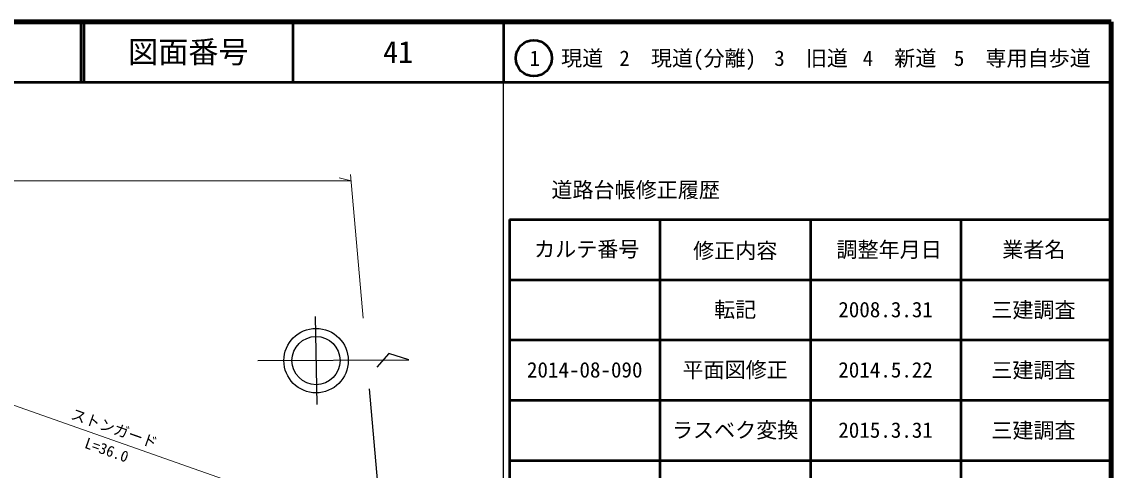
# Model space of a CAD drawing. Units: millimetres, scale not verified. Extents: x 40000 to 680000, y 20000 to 380000.
# Drawn here: x 498944 to 680000, y 305585 to 380000 of the extents above; entities that cross this region are included whole.
import ezdxf
from ezdxf.enums import TextEntityAlignment as Align

# ---------------------------------------------------------------- set-up
doc = ezdxf.new("R2010")
doc.units = ezdxf.units.MM
doc.header["$LTSCALE"] = 1000
for name, color, linetype, lineweight in [('M-BGD', 7, 'Continuous', 13), ('M-BMK-SRVR', 3, 'Continuous', 25), ('M-STR-HTXT', 7, 'Continuous', 13), ('M-TTL', 2, 'Continuous', 140), ('M-TTL-BAND', 7, 'Continuous', 25), ('M-TTL-FRAM', 2, 'Continuous', 50), ('M-TTL-LINE', 7, 'Continuous', 50)]:
    doc.layers.add(name, color=color, linetype=linetype, lineweight=lineweight)
doc.layers.add('M-TTL-TXT', color=7, linetype='Continuous')
doc.styles.add('ＭＳ ゴシック', font='')
doc.styles.get('ＭＳ ゴシック').set_extended_font_data('MS Gothic')

msp = doc.modelspace()

# ---------------------------------------------------------------- linework, layer by layer
at = {"layer": 'M-BGD', "lineweight": 25}
for p, q in [((547694, 331079), (548005, 316473)), ((559968, 324936), (557924, 322671)), ((563252, 323894), (559968, 324936)), ((538183, 323793), (563252, 323894))]:
    msp.add_line(p, q, dxfattribs=at)
for radius in [5351, 4000]:
    msp.add_circle((547846, 323771), radius, dxfattribs=at)
at = {"layer": 'M-BMK-SRVR'}
msp.add_line((556697, 319092), (561980, 258733), dxfattribs=at)
at = {"layer": 'M-STR-HTXT'}
for p, q in [((110179, 353624), (553674, 353624)), ((553674, 353624), (551674, 354124)), ((555670, 330825), (553586, 354634)), ((496625, 316730), (535286, 303109))]:
    msp.add_line(p, q, dxfattribs=at)
at = {"layer": 'M-TTL'}
for p, q in [((680000, 380000), (40000, 380000)), ((680000, 20000), (680000, 380000))]:
    msp.add_line(p, q, dxfattribs=at)
at = {"layer": 'M-TTL-BAND'}
msp.add_line((579000, 20000), (579000, 370000), dxfattribs=at)
at = {"layer": 'M-TTL-FRAM'}
for q in [(580000, 287197), (680000, 347197)]:
    msp.add_line((580000, 347197), q, dxfattribs=at)
at = {"layer": 'M-TTL-LINE'}
for p, q in [((508747, 380000), (508747, 370000)), ((509247, 380000), (509247, 370000)), ((543997, 380000), (543997, 370000)), ((579000, 380000), (579000, 370000)), ((40000, 370000), (680000, 370000)), ((605000, 347197), (605000, 287197)), ((630000, 347197), (630000, 287197)), ((655000, 347197), (655000, 287197)), ((580000, 337197), (680000, 337197)), ((580000, 327197), (680000, 327197)), ((580000, 317197), (680000, 317197)), ((580000, 307197), (680000, 307197))]:
    msp.add_line(p, q, dxfattribs=at)
msp.add_circle((584031, 373958), 3000, dxfattribs=at)

# ---------------------------------------------------------------- texts
at = {"layer": 'M-STR-HTXT', "style": 'ＭＳ ゴシック'}
for s, p in [('ストンガード', (513835, 311133)), ('L=36.0', (512579, 307567))]:
    msp.add_text(s, height=1833, rotation=340.592, dxfattribs=at).set_placement(p, align=Align.BOTTOM_CENTER)
at = {"layer": 'M-TTL-TXT', "style": 'ＭＳ ゴシック'}
for s, height, p in [('図面番号', 3666, (526622, 375000)), ('41', 3666, (561497, 375000)), ('1\u3000現道', 2566, (589448, 373958)), ('2\u3000現道(分離)', 2566, (609619, 373958)), ('3\u3000旧道', 2566, (630121, 373958)), ('4\u3000新道', 2566, (644824, 373958)), ('5\u3000専用自歩道', 2566, (665228, 373958)), ('道路台帳修正履歴', 2566, (600968, 352113)), ('カルテ番号', 2566, (592839, 342277)), ('修正内容', 2566, (617509, 342023)), ('調整年月日', 2566, (643089, 342197)), ('業者名', 2566, (667134, 342197)), ('転記', 2566, (617500, 332245)), ('2008.3.31', 2566, (642500, 332245)), ('三建調査', 2566, (667077, 332189)), ('2014-08-090', 2566, (592500, 322245)), ('平面図修正', 2566, (617500, 322245)), ('2014.5.22', 2566, (642500, 322245)), ('三建調査', 2566, (667077, 322189)), ('ラスベク変換', 2566, (617500, 312245)), ('2015.3.31', 2566, (642500, 312245)), ('三建調査', 2566, (667077, 312189))]:
    msp.add_text(s, height=height, dxfattribs=at).set_placement(p, align=Align.MIDDLE_CENTER)

doc.saveas('drawing.dxf')
